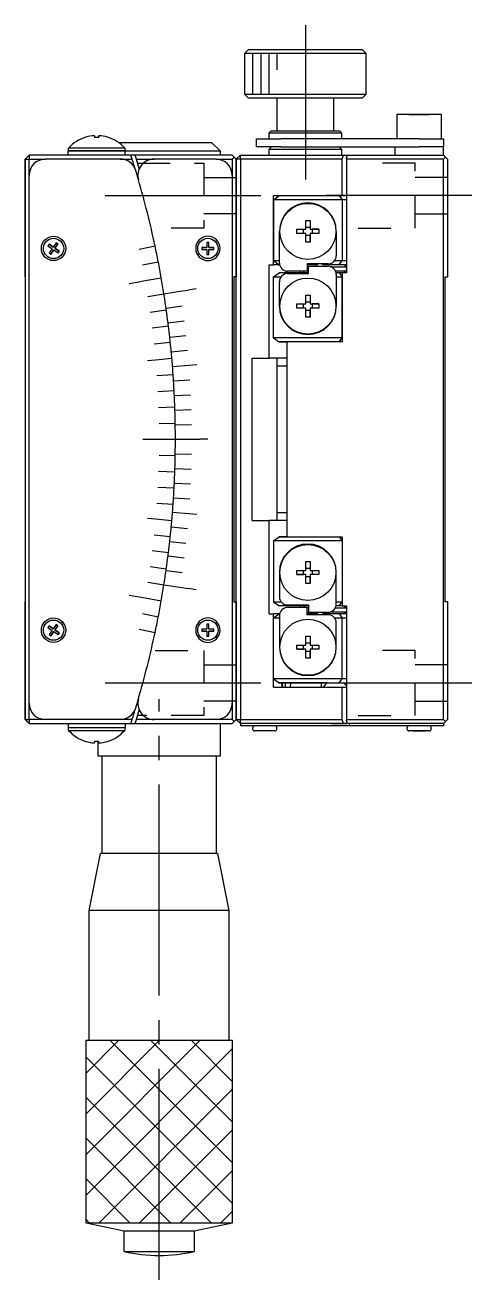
# Model space of a CAD drawing. Extents: x -80 to 133, y 99 to 279.
# Drawn here: x 105.9 to 133.4, y 201.3 to 278.5 of the extents above; entities that cross this region are included whole.
import ezdxf

# ---------------------------------------------------------------- set-up
doc = ezdxf.new("R2010")
doc.units = 0
doc.linetypes.add('CENTER', pattern=[17.5, 13, -1.5, 1.5, -1.5])
doc.linetypes.add('DASHED', pattern=[3.5, 2, -1.5])
doc.layers.get('0').update_dxf_attribs({"linetype": 'CONTINUOUS'})
doc.layers.add('CENTER', color=1, linetype='CENTER')

msp = doc.modelspace()

# ---------------------------------------------------------------- linework, layer by layer
at = {"color": 7, "linetype": 'CONTINUOUS'}
for p, q in [((119.685, 277.038), (119.435, 276.788)), ((123.185, 276.788), (119.435, 276.788)), ((119.435, 276.788), (119.435, 274.288)), ((119.685, 277.038), (123.185, 277.038)), ((123.185, 277.038), (126.685, 277.038)), ((126.935, 276.788), (123.185, 276.788)), ((126.935, 276.788), (126.685, 277.038)), ((126.935, 274.288), (126.935, 276.788)), ((119.435, 274.288), (123.185, 274.288)), ((119.435, 274.288), (119.685, 274.038)), ((123.185, 274.288), (126.935, 274.288)), ((126.685, 274.038), (126.935, 274.288)), ((123.185, 274.038), (119.685, 274.038)), ((121.435, 274.038), (121.435, 272.038)), ((126.685, 274.038), (123.185, 274.038)), ((124.935, 272.038), (124.935, 274.038)), ((131.56, 273.038), (128.81, 273.038)), ((131.56, 273.038), (128.81, 273.038)), ((128.81, 273.038), (128.81, 271.538)), ((129.56, 273.038), (130.185, 273.038)), ((130.185, 273.038), (129.56, 273.038)), ((130.81, 273.038), (130.185, 273.038)), ((130.185, 273.038), (130.81, 273.038)), ((131.56, 271.538), (131.56, 273.038)), ((121.085, 272.038), (120.935, 271.888)), ((121.085, 272.038), (123.185, 272.038)), ((123.185, 272.038), (125.285, 272.038)), ((125.435, 271.888), (125.285, 272.038)), ((109.665, 271.636), (109.667, 271.633)), ((110.211, 271.73), (110.211, 271.633)), ((110.211, 271.633), (110.471, 271.633)), ((110.471, 271.633), (110.471, 271.73)), ((110.471, 271.73), (110.471, 271.633)), ((111.015, 271.633), (111.016, 271.636)), ((111.015, 271.633), (111.016, 271.636)), ((117.435, 271.288), (111.707, 271.288)), ((117.435, 271.288), (117.935, 270.788)), ((120.185, 271.038), (120.185, 271.538)), ((120.185, 271.538), (121.685, 271.538)), ((123.185, 271.888), (120.935, 271.888)), ((120.935, 271.888), (120.935, 271.538)), ((130.185, 271.538), (121.685, 271.538)), ((125.435, 271.888), (123.185, 271.888)), ((125.435, 271.538), (125.435, 271.888)), ((130.185, 271.538), (131.685, 271.538)), ((131.685, 271.538), (131.685, 271.038)), ((105.935, 270.288), (106.185, 270.538)), ((112.445, 270.538), (106.185, 270.538)), ((106.185, 270.538), (106.185, 270.288)), ((108.586, 270.538), (108.586, 270.788)), ((108.586, 270.788), (108.591, 270.788)), ((108.586, 270.788), (108.591, 270.788)), ((108.591, 270.788), (108.616, 270.788)), ((108.591, 270.538), (108.591, 270.788)), ((108.591, 270.788), (108.616, 270.788)), ((108.616, 270.788), (108.616, 270.959)), ((112.066, 270.959), (108.616, 270.959)), ((108.616, 270.788), (112.063, 270.788)), ((112.066, 270.788), (108.616, 270.788)), ((112.063, 270.788), (112.091, 270.788)), ((112.066, 270.959), (112.066, 270.788)), ((112.066, 270.788), (112.091, 270.788)), ((112.066, 270.788), (117.935, 270.788)), ((112.091, 270.538), (112.091, 270.788)), ((112.708, 270.538), (112.445, 270.538)), ((118.685, 270.538), (112.708, 270.538)), ((117.935, 270.788), (117.935, 270.538)), ((118.81, 270.413), (118.685, 270.538)), ((118.685, 270.288), (118.81, 270.413)), ((118.81, 270.413), (118.935, 270.288)), ((119.185, 270.538), (118.935, 270.288)), ((119.185, 270.538), (118.935, 270.288)), ((119.185, 270.288), (119.185, 270.538)), ((119.185, 270.538), (125.525, 270.538)), ((121.685, 271.038), (120.185, 271.038)), ((121.085, 271.038), (120.935, 270.888)), ((125.435, 270.888), (120.935, 270.888)), ((120.935, 270.888), (120.935, 270.538)), ((121.685, 271.038), (130.185, 271.038)), ((125.435, 270.888), (125.285, 271.038)), ((125.435, 270.538), (125.435, 270.888)), ((125.525, 270.538), (125.787, 270.538)), ((125.787, 270.538), (131.685, 270.538)), ((128.685, 271.038), (128.685, 270.538)), ((131.685, 271.038), (130.185, 271.038)), ((131.685, 270.538), (131.685, 271.038)), ((131.685, 270.538), (131.81, 270.413)), ((131.81, 270.413), (131.685, 270.288)), ((131.935, 270.288), (131.81, 270.413)), ((105.935, 263.038), (105.935, 270.288)), ((105.935, 270.288), (105.935, 243.038)), ((105.935, 270.288), (106.185, 270.288)), ((106.185, 270.288), (107.185, 270.288)), ((106.185, 269.288), (106.185, 270.288)), ((111.787, 270.288), (107.185, 270.288)), ((111.787, 270.288), (112.525, 270.288)), ((112.787, 270.288), (113.873, 270.288)), ((117.685, 270.288), (113.873, 270.288)), ((117.685, 270.288), (118.685, 270.288)), ((118.685, 270.288), (118.685, 269.288)), ((118.935, 270.288), (118.935, 263.038)), ((118.935, 243.038), (118.935, 270.288)), ((119.185, 270.288), (118.935, 270.288)), ((118.935, 263.038), (118.935, 270.288)), ((119.185, 270.288), (119.185, 235.788)), ((125.445, 270.288), (119.185, 270.288)), ((125.445, 268.038), (125.445, 270.288)), ((125.708, 270.288), (125.708, 263.288)), ((131.685, 270.288), (125.708, 270.288)), ((131.685, 253.038), (131.685, 270.288)), ((131.935, 270.288), (131.935, 263.038)), ((106.185, 236.788), (106.185, 269.288)), ((118.685, 269.288), (118.685, 236.788)), ((121.228, 267.788), (121.578, 268.038)), ((121.228, 268.038), (125.445, 268.038)), ((121.228, 267.788), (121.228, 268.038)), ((121.228, 267.788), (121.228, 264.038)), ((125.445, 267.788), (121.228, 267.788)), ((121.228, 264.038), (121.228, 267.788)), ((125.262, 268.038), (125.445, 267.788)), ((125.445, 268.038), (125.708, 268.038)), ((125.445, 267.788), (125.445, 264.038)), ((125.708, 267.788), (125.445, 267.788)), ((121.591, 263.888), (121.591, 265.838)), ((122.667, 265.968), (123.211, 265.968)), ((122.667, 265.708), (122.667, 265.968)), ((122.667, 265.968), (123.079, 265.968)), ((123.079, 265.968), (123.211, 265.968)), ((123.079, 265.708), (123.079, 265.968)), ((123.211, 266.512), (123.471, 266.512)), ((123.211, 265.968), (123.211, 266.512)), ((123.211, 266.099), (123.471, 266.099)), ((123.471, 266.512), (123.471, 265.968)), ((123.471, 266.512), (123.471, 266.099)), ((123.471, 266.099), (123.471, 265.968)), ((123.471, 265.968), (124.015, 265.968)), ((123.471, 265.968), (123.602, 265.968)), ((124.015, 265.968), (123.602, 265.968)), ((123.602, 265.968), (123.602, 265.708)), ((124.015, 265.968), (124.015, 265.708)), ((125.091, 265.838), (125.091, 264.338)), ((107.409, 265.049), (107.339, 264.945)), ((107.668, 264.875), (107.409, 265.049)), ((107.409, 265.049), (107.668, 264.875)), ((107.843, 265.134), (107.668, 264.875)), ((107.772, 264.805), (107.947, 265.064)), ((107.947, 265.064), (107.772, 264.805)), ((107.947, 265.064), (107.843, 265.134)), ((107.843, 265.134), (107.947, 265.064)), ((117.123, 265.163), (117.123, 264.85)), ((117.248, 265.163), (117.123, 265.163)), ((117.248, 264.85), (117.248, 265.163)), ((123.211, 265.708), (122.667, 265.708)), ((123.211, 265.164), (123.211, 265.708)), ((123.471, 265.576), (123.211, 265.576)), ((123.471, 265.164), (123.211, 265.164)), ((123.471, 265.708), (123.471, 265.164)), ((124.015, 265.708), (123.471, 265.708)), ((123.471, 265.708), (123.471, 265.576)), ((123.471, 265.164), (123.471, 265.576)), ((107.339, 264.945), (107.599, 264.771)), ((107.599, 264.771), (107.424, 264.512)), ((107.424, 264.512), (107.528, 264.442)), ((107.528, 264.442), (107.702, 264.701)), ((107.702, 264.701), (107.528, 264.442)), ((107.702, 264.701), (107.962, 264.526)), ((108.031, 264.63), (107.772, 264.805)), ((107.772, 264.805), (108.031, 264.63)), ((107.962, 264.526), (108.031, 264.63)), ((108.031, 264.63), (107.962, 264.526)), ((116.81, 264.85), (116.81, 264.725)), ((117.123, 264.85), (116.81, 264.85)), ((116.81, 264.725), (117.123, 264.725)), ((117.123, 264.725), (116.81, 264.725)), ((117.123, 264.725), (117.123, 264.413)), ((117.123, 264.413), (117.248, 264.413)), ((117.248, 264.413), (117.123, 264.413)), ((117.56, 264.85), (117.248, 264.85)), ((117.248, 264.413), (117.248, 264.725)), ((117.248, 264.725), (117.56, 264.725)), ((117.56, 264.725), (117.248, 264.725)), ((117.56, 264.725), (117.56, 264.85)), ((120.963, 263.788), (121.228, 263.788)), ((120.963, 258.038), (120.963, 263.788)), ((121.228, 264.038), (121.578, 263.788)), ((121.228, 263.788), (121.228, 264.038)), ((121.228, 264.038), (121.591, 264.038)), ((121.589, 263.788), (121.228, 263.788)), ((121.601, 263.788), (121.578, 263.788)), ((124.591, 263.838), (123.291, 263.838)), ((123.291, 263.838), (123.291, 263.388)), ((124.591, 263.838), (123.291, 263.838)), ((123.922, 263.788), (123.291, 263.788)), ((123.291, 263.663), (123.386, 263.663)), ((123.386, 263.238), (123.386, 263.688)), ((123.386, 263.688), (124.586, 263.688)), ((123.971, 263.838), (123.825, 263.688)), ((124.276, 263.788), (124.207, 263.838)), ((125.262, 263.788), (124.276, 263.788)), ((124.742, 263.663), (125.708, 263.663)), ((124.991, 264.038), (125.445, 264.038)), ((125.262, 263.788), (125.445, 264.038)), ((125.708, 263.788), (125.262, 263.788)), ((125.445, 264.038), (125.708, 264.038)), ((125.689, 263.663), (125.605, 263.788)), ((118.785, 263.038), (118.785, 243.038)), ((118.935, 263.038), (118.785, 263.038)), ((121.228, 263.038), (121.578, 263.288)), ((121.228, 259.288), (121.228, 263.038)), ((121.228, 263.038), (121.686, 263.038)), ((122.569, 263.288), (121.578, 263.288)), ((121.586, 261.238), (121.586, 262.738)), ((122.086, 263.238), (123.386, 263.238)), ((123.291, 263.388), (122.091, 263.388)), ((123.291, 263.388), (122.091, 263.388)), ((123.386, 263.288), (122.569, 263.288)), ((122.605, 263.238), (122.569, 263.288)), ((122.87, 263.288), (122.881, 263.388)), ((123.08, 263.388), (123.09, 263.288)), ((123.291, 263.413), (123.386, 263.413)), ((123.386, 263.413), (123.291, 263.413)), ((125.033, 263.413), (125.708, 263.413)), ((125.033, 263.413), (125.632, 263.413)), ((125.262, 263.288), (125.076, 263.288)), ((125.086, 263.188), (125.086, 261.238)), ((125.086, 263.038), (125.445, 263.038)), ((125.262, 263.288), (125.445, 263.038)), ((125.445, 263.288), (125.262, 263.288)), ((125.445, 263.288), (125.445, 263.038)), ((125.708, 263.288), (125.445, 263.288)), ((125.445, 259.288), (125.445, 263.038)), ((125.445, 263.038), (125.445, 259.288)), ((125.529, 263.288), (125.651, 263.413)), ((125.632, 263.413), (125.708, 263.413)), ((125.708, 263.413), (125.651, 263.413)), ((125.651, 263.413), (125.708, 263.413)), ((131.785, 263.038), (131.935, 263.038)), ((131.785, 243.038), (131.785, 263.038)), ((123.211, 261.912), (123.471, 261.912)), ((123.211, 261.368), (123.211, 261.912)), ((123.471, 261.912), (123.471, 261.368)), ((123.471, 261.912), (123.471, 261.499)), ((122.667, 261.368), (123.211, 261.368)), ((122.667, 261.108), (122.667, 261.368)), ((122.667, 261.368), (123.079, 261.368)), ((123.211, 261.108), (122.667, 261.108)), ((123.079, 261.368), (123.211, 261.368)), ((123.079, 261.108), (123.079, 261.368)), ((123.211, 261.499), (123.471, 261.499)), ((123.211, 260.564), (123.211, 261.108)), ((123.471, 261.499), (123.471, 261.368)), ((123.471, 261.368), (124.015, 261.368)), ((123.471, 261.368), (123.602, 261.368)), ((123.471, 261.108), (123.471, 260.564)), ((124.015, 261.108), (123.471, 261.108)), ((123.471, 261.108), (123.471, 260.976)), ((124.015, 261.368), (123.602, 261.368)), ((123.602, 261.368), (123.602, 261.108)), ((124.015, 261.368), (124.015, 261.108)), ((123.471, 260.976), (123.211, 260.976)), ((123.471, 260.564), (123.211, 260.564)), ((123.471, 260.564), (123.471, 260.976)), ((125.445, 259.288), (121.228, 259.288)), ((121.228, 259.288), (121.578, 259.038)), ((121.578, 259.038), (122.035, 259.038)), ((122.035, 259.038), (121.578, 259.038)), ((122.035, 259.038), (122.035, 247.038)), ((122.035, 259.038), (122.035, 247.038)), ((125.445, 259.038), (122.035, 259.038)), ((125.262, 259.038), (125.445, 259.288)), ((125.445, 259.288), (125.445, 259.038)), ((119.902, 258.038), (120.963, 258.038)), ((119.902, 248.038), (119.902, 258.038)), ((122.035, 258.038), (120.963, 258.038)), ((121.435, 258.038), (121.435, 248.038)), ((122.035, 257.538), (121.435, 257.538)), ((131.685, 235.788), (131.685, 253.038)), ((119.902, 248.038), (120.963, 248.038)), ((120.963, 242.288), (120.963, 248.038)), ((122.035, 248.038), (120.963, 248.038)), ((121.435, 248.538), (122.035, 248.538)), ((121.228, 246.788), (121.578, 247.038)), ((125.445, 246.788), (121.228, 246.788)), ((121.228, 246.788), (121.228, 243.038)), ((121.578, 247.038), (122.035, 247.038)), ((122.035, 247.038), (121.578, 247.038)), ((122.035, 247.038), (125.445, 247.038)), ((125.262, 247.038), (125.445, 246.788)), ((125.445, 247.038), (125.445, 246.788)), ((125.445, 246.788), (125.445, 243.038)), ((125.445, 246.788), (125.445, 243.038)), ((122.667, 244.968), (123.211, 244.968)), ((122.667, 244.708), (122.667, 244.968)), ((123.079, 244.708), (123.079, 244.968)), ((123.211, 245.512), (123.471, 245.512)), ((123.211, 244.968), (123.211, 245.512)), ((123.211, 245.099), (123.471, 245.099)), ((123.471, 245.512), (123.471, 244.968)), ((123.471, 245.512), (123.471, 245.099)), ((123.471, 245.099), (123.471, 244.968)), ((123.471, 244.968), (124.015, 244.968)), ((123.602, 244.968), (123.602, 244.708)), ((124.015, 244.968), (124.015, 244.708)), ((121.586, 244.838), (121.586, 243.338)), ((123.211, 244.708), (122.667, 244.708)), ((122.667, 244.708), (123.079, 244.708)), ((123.211, 244.708), (123.079, 244.708)), ((123.211, 244.164), (123.211, 244.708)), ((123.471, 244.576), (123.211, 244.576)), ((123.471, 244.164), (123.211, 244.164)), ((123.471, 244.708), (123.471, 244.164)), ((124.015, 244.708), (123.471, 244.708)), ((123.602, 244.708), (123.471, 244.708)), ((123.471, 244.708), (123.471, 244.576)), ((123.471, 244.164), (123.471, 244.576)), ((124.015, 244.708), (123.602, 244.708)), ((125.086, 242.888), (125.086, 244.838)), ((105.935, 235.788), (105.935, 243.038)), ((105.935, 243.038), (105.935, 235.788)), ((118.785, 243.038), (118.935, 243.038)), ((118.935, 243.038), (118.935, 235.788)), ((118.935, 235.788), (118.935, 243.038)), ((118.935, 235.788), (118.935, 243.038)), ((121.228, 243.038), (121.578, 242.788)), ((121.228, 243.038), (121.686, 243.038)), ((122.569, 242.788), (121.578, 242.788)), ((122.086, 242.838), (123.386, 242.838)), ((123.291, 242.688), (122.091, 242.688)), ((123.291, 242.688), (122.091, 242.688)), ((122.605, 242.838), (122.569, 242.788)), ((123.386, 242.788), (122.569, 242.788)), ((122.881, 242.688), (122.87, 242.788)), ((123.09, 242.788), (123.08, 242.688)), ((123.291, 242.238), (123.291, 242.688)), ((123.291, 242.663), (123.386, 242.663)), ((123.386, 242.663), (123.291, 242.663)), ((123.386, 242.838), (123.386, 242.388)), ((125.033, 242.663), (125.708, 242.663)), ((125.033, 242.663), (125.632, 242.663)), ((125.262, 242.788), (125.076, 242.788)), ((125.086, 243.038), (125.445, 243.038)), ((125.262, 242.788), (125.445, 243.038)), ((125.445, 242.788), (125.262, 242.788)), ((125.445, 243.038), (125.445, 242.788)), ((125.445, 242.788), (125.708, 242.788)), ((125.651, 242.663), (125.529, 242.788)), ((125.632, 242.663), (125.708, 242.663)), ((125.708, 242.663), (125.651, 242.663)), ((125.651, 242.663), (125.708, 242.663)), ((125.708, 242.788), (125.708, 235.788)), ((131.935, 243.038), (131.785, 243.038)), ((131.935, 243.038), (131.935, 235.788)), ((120.963, 242.288), (121.228, 242.288)), ((121.228, 242.038), (121.578, 242.288)), ((121.228, 242.038), (121.228, 242.288)), ((121.578, 242.288), (121.228, 242.288)), ((121.228, 238.288), (121.228, 242.038)), ((121.228, 238.288), (121.228, 242.038)), ((121.228, 242.038), (121.591, 242.038)), ((121.601, 242.288), (121.578, 242.288)), ((121.591, 242.188), (121.591, 240.238)), ((123.291, 242.413), (123.386, 242.413)), ((123.922, 242.288), (123.291, 242.288)), ((124.591, 242.238), (123.291, 242.238)), ((124.591, 242.238), (123.291, 242.238)), ((123.386, 242.388), (124.586, 242.388)), ((123.825, 242.388), (123.971, 242.238)), ((124.276, 242.288), (124.207, 242.238)), ((125.262, 242.288), (124.276, 242.288)), ((124.742, 242.413), (125.708, 242.413)), ((124.991, 242.038), (125.445, 242.038)), ((125.262, 242.288), (125.445, 242.038)), ((125.708, 242.288), (125.262, 242.288)), ((125.445, 238.288), (125.445, 242.038)), ((125.445, 242.038), (125.708, 242.038)), ((125.605, 242.288), (125.689, 242.413)), ((107.409, 241.549), (107.339, 241.445)), ((107.339, 241.445), (107.599, 241.271)), ((107.668, 241.375), (107.409, 241.549)), ((107.409, 241.549), (107.668, 241.375)), ((107.599, 241.271), (107.424, 241.012)), ((107.528, 240.942), (107.702, 241.201)), ((107.702, 241.201), (107.528, 240.942)), ((107.843, 241.634), (107.668, 241.375)), ((107.702, 241.201), (107.962, 241.026)), ((107.772, 241.305), (107.947, 241.564)), ((107.947, 241.564), (107.772, 241.305)), ((108.031, 241.13), (107.772, 241.305)), ((107.772, 241.305), (108.031, 241.13)), ((107.947, 241.564), (107.843, 241.634)), ((107.843, 241.634), (107.947, 241.564)), ((107.962, 241.026), (108.031, 241.13)), ((108.031, 241.13), (107.962, 241.026)), ((116.81, 241.35), (116.81, 241.225)), ((117.123, 241.35), (116.81, 241.35)), ((116.81, 241.225), (117.123, 241.225)), ((117.123, 241.225), (116.81, 241.225)), ((117.123, 241.663), (117.123, 241.35)), ((117.248, 241.663), (117.123, 241.663)), ((117.123, 241.225), (117.123, 240.913)), ((117.248, 241.35), (117.248, 241.663)), ((117.56, 241.35), (117.248, 241.35)), ((117.248, 240.913), (117.248, 241.225)), ((117.248, 241.225), (117.56, 241.225)), ((117.56, 241.225), (117.248, 241.225)), ((117.56, 241.225), (117.56, 241.35)), ((125.091, 240.238), (125.091, 241.738)), ((107.424, 241.012), (107.528, 240.942)), ((117.123, 240.913), (117.248, 240.913)), ((117.248, 240.913), (117.123, 240.913)), ((122.667, 240.368), (123.211, 240.368)), ((122.667, 240.108), (122.667, 240.368)), ((123.079, 240.108), (123.079, 240.368)), ((123.211, 240.912), (123.471, 240.912)), ((123.211, 240.368), (123.211, 240.912)), ((123.211, 240.499), (123.471, 240.499)), ((123.471, 240.912), (123.471, 240.368)), ((123.471, 240.912), (123.471, 240.499)), ((123.471, 240.499), (123.471, 240.368)), ((123.471, 240.368), (124.015, 240.368)), ((123.602, 240.368), (123.602, 240.108)), ((124.015, 240.368), (124.015, 240.108)), ((123.211, 240.108), (122.667, 240.108)), ((122.667, 240.108), (123.079, 240.108)), ((123.211, 240.108), (123.079, 240.108)), ((123.211, 239.564), (123.211, 240.108)), ((123.471, 239.976), (123.211, 239.976)), ((123.471, 239.564), (123.211, 239.564)), ((123.471, 240.108), (123.471, 239.564)), ((124.015, 240.108), (123.471, 240.108)), ((123.471, 240.108), (123.471, 239.976)), ((123.602, 240.108), (123.471, 240.108)), ((123.471, 239.564), (123.471, 239.976)), ((124.015, 240.108), (123.602, 240.108)), ((125.445, 238.288), (121.228, 238.288)), ((121.228, 238.288), (121.578, 238.038)), ((121.228, 237.788), (121.228, 238.288)), ((121.578, 238.038), (125.262, 238.038)), ((124.435, 238.038), (121.578, 238.038)), ((121.792, 237.788), (121.78, 238.038)), ((121.935, 238.038), (121.935, 237.788)), ((122.264, 238.038), (122.253, 237.788)), ((124.435, 238.038), (124.185, 238.038)), ((124.535, 238.038), (124.185, 238.038)), ((124.185, 237.788), (124.185, 238.038)), ((124.535, 238.038), (124.41, 237.913)), ((125.262, 238.038), (125.445, 238.288)), ((125.262, 238.038), (125.708, 238.038)), ((125.708, 238.288), (125.445, 238.288)), ((125.66, 237.913), (125.535, 238.038)), ((121.228, 237.788), (124.285, 237.788)), ((124.41, 237.913), (124.285, 237.788)), ((124.285, 237.788), (125.285, 237.788)), ((125.285, 237.788), (125.445, 237.788)), ((125.445, 235.788), (125.445, 237.788)), ((125.445, 237.788), (125.708, 237.788)), ((125.708, 237.865), (125.66, 237.913)), ((106.185, 235.788), (106.185, 236.788)), ((118.685, 236.788), (118.685, 235.788)), ((105.935, 235.788), (106.185, 235.788)), ((105.935, 235.788), (106.185, 235.538)), ((107.185, 235.788), (106.185, 235.788)), ((106.185, 235.788), (106.185, 235.538)), ((111.787, 235.788), (107.185, 235.788)), ((112.525, 235.788), (111.787, 235.788)), ((113.873, 235.788), (112.787, 235.788)), ((117.685, 235.788), (113.873, 235.788)), ((118.685, 235.788), (117.685, 235.788)), ((118.81, 235.663), (118.685, 235.788)), ((118.685, 235.538), (118.81, 235.663)), ((118.935, 235.788), (118.81, 235.663)), ((118.935, 235.788), (119.185, 235.788)), ((118.935, 235.788), (119.185, 235.538)), ((118.935, 235.788), (119.185, 235.538)), ((119.185, 235.538), (119.185, 235.788)), ((119.185, 235.788), (125.445, 235.788)), ((125.708, 235.788), (131.685, 235.788)), ((131.685, 235.788), (131.81, 235.663)), ((131.81, 235.663), (131.685, 235.538)), ((131.935, 235.788), (131.81, 235.663)), ((106.185, 235.538), (112.445, 235.538)), ((108.586, 235.538), (108.586, 235.288)), ((108.586, 235.288), (108.591, 235.288)), ((108.586, 235.288), (108.591, 235.288)), ((108.591, 235.538), (108.591, 235.288)), ((108.591, 235.288), (108.616, 235.288)), ((108.591, 235.288), (108.616, 235.288)), ((108.591, 235.288), (108.616, 235.288)), ((108.591, 235.288), (108.591, 235.288)), ((108.616, 235.288), (109.468, 235.288)), ((108.616, 235.116), (108.616, 235.288)), ((108.616, 235.288), (112.066, 235.288)), ((108.616, 235.116), (112.066, 235.116)), ((109.468, 235.288), (109.982, 235.288)), ((109.982, 235.288), (110.252, 235.288)), ((110.252, 235.288), (110.703, 235.288)), ((110.703, 235.288), (110.881, 235.288)), ((110.881, 235.288), (111.512, 235.288)), ((111.512, 235.288), (111.9, 235.288)), ((111.9, 235.288), (112.019, 235.288)), ((112.019, 235.288), (112.069, 235.288)), ((112.066, 235.288), (112.086, 235.288)), ((112.066, 235.288), (112.066, 235.116)), ((112.066, 235.288), (112.091, 235.288)), ((112.069, 235.288), (112.091, 235.288)), ((112.091, 235.538), (112.091, 235.288)), ((112.445, 235.538), (112.708, 235.538)), ((112.708, 235.538), (118.685, 235.538)), ((117.935, 235.538), (117.935, 233.538)), ((120.185, 235.538), (119.185, 235.538)), ((119.185, 235.538), (119.185, 235.388)), ((119.185, 235.538), (119.185, 235.388)), ((120.185, 235.388), (119.185, 235.388)), ((119.935, 235.263), (119.935, 235.213)), ((121.31, 235.088), (120.06, 235.088)), ((124.787, 235.538), (120.185, 235.538)), ((124.787, 235.538), (120.185, 235.538)), ((120.285, 235.388), (120.185, 235.388)), ((121.085, 235.388), (120.285, 235.388)), ((120.409, 235.088), (120.339, 235.088)), ((120.599, 235.088), (120.424, 235.088)), ((120.668, 235.088), (120.599, 235.088)), ((120.772, 235.088), (120.668, 235.088)), ((121.031, 235.088), (120.772, 235.088)), ((124.787, 235.388), (121.085, 235.388)), ((121.435, 235.213), (121.435, 235.263)), ((125.525, 235.538), (124.787, 235.538)), ((124.787, 235.538), (125.525, 235.538)), ((125.744, 235.388), (124.787, 235.388)), ((125.525, 235.538), (125.744, 235.538)), ((125.744, 235.538), (125.525, 235.538)), ((125.873, 235.388), (125.744, 235.388)), ((126.873, 235.538), (125.787, 235.538)), ((125.873, 235.538), (125.873, 235.388)), ((126.873, 235.388), (125.873, 235.388)), ((130.685, 235.538), (126.873, 235.538)), ((130.685, 235.538), (126.873, 235.538)), ((129.785, 235.388), (126.873, 235.388)), ((129.435, 235.263), (129.435, 235.213)), ((130.81, 235.088), (129.56, 235.088)), ((130.123, 235.088), (129.56, 235.088)), ((130.585, 235.388), (129.785, 235.388)), ((129.81, 235.088), (130.123, 235.088)), ((130.123, 235.088), (129.81, 235.088)), ((130.248, 235.088), (130.123, 235.088)), ((130.123, 235.088), (130.248, 235.088)), ((130.248, 235.088), (130.123, 235.088)), ((130.81, 235.088), (130.248, 235.088)), ((130.56, 235.088), (130.248, 235.088)), ((130.248, 235.088), (130.56, 235.088)), ((130.685, 235.388), (130.585, 235.388)), ((131.685, 235.538), (130.685, 235.538)), ((131.685, 235.388), (130.685, 235.388)), ((130.935, 235.213), (130.935, 235.263)), ((131.685, 235.538), (131.685, 235.388)), ((109.667, 234.443), (109.665, 234.439)), ((110.471, 234.443), (110.211, 234.443)), ((110.211, 234.443), (110.211, 234.345)), ((110.435, 233.538), (110.435, 234.441)), ((110.471, 234.345), (110.471, 234.443)), ((110.471, 234.345), (110.471, 234.443)), ((111.016, 234.439), (111.015, 234.443)), ((111.016, 234.439), (111.015, 234.443)), ((117.935, 233.538), (110.435, 233.538)), ((110.685, 227.538), (110.685, 233.538)), ((117.685, 233.538), (117.685, 227.538)), ((109.885, 224.038), (110.585, 227.538)), ((114.185, 227.538), (110.585, 227.538)), ((117.785, 227.538), (114.185, 227.538)), ((117.785, 227.538), (118.485, 224.038)), ((114.185, 224.038), (109.885, 224.038)), ((109.885, 216.038), (109.885, 224.038)), ((118.485, 224.038), (114.185, 224.038)), ((118.485, 224.038), (118.485, 216.038)), ((109.685, 204.788), (109.685, 216.038)), ((109.685, 216.038), (118.685, 216.038)), ((118.685, 216.038), (118.685, 204.788)), ((112.035, 204.288), (109.685, 204.788)), ((118.685, 204.788), (109.685, 204.788)), ((118.685, 204.788), (116.335, 204.288)), ((112.035, 203.038), (112.035, 204.288)), ((116.335, 204.288), (112.035, 204.288)), ((116.335, 204.288), (116.335, 203.038)), ((112.035, 203.038), (114.185, 203.038)), ((114.185, 203.038), (116.335, 203.038))]:
    msp.add_line(p, q, dxfattribs=at)
at = {"color": 3, "linetype": 'CONTINUOUS'}
for p, q in [((119.935, 276.788), (119.935, 274.288)), ((120.435, 276.788), (120.435, 274.288)), ((120.935, 276.788), (120.935, 274.288)), ((121.435, 276.788), (121.435, 275.788)), ((112.956, 264.733), (113.934, 264.941)), ((113.152, 263.771), (114.133, 263.962)), ((112.346, 262.632), (112.838, 262.719)), ((112.838, 262.719), (113.331, 262.805)), ((113.331, 262.805), (114.316, 262.979)), ((113.493, 261.837), (114.481, 261.994)), ((114.481, 261.994), (115.468, 262.15)), ((115.468, 262.15), (115.962, 262.228)), ((116.456, 262.306), (115.962, 262.228)), ((114.614, 261.104), (115.604, 261.245)), ((113.638, 260.866), (114.628, 261.005)), ((114.734, 260.213), (115.726, 260.338)), ((113.766, 259.893), (114.759, 260.015)), ((113.877, 258.917), (114.872, 259.022)), ((114.84, 259.32), (115.834, 259.43)), ((113.971, 257.94), (114.967, 258.027)), ((114.931, 258.425), (115.927, 258.52)), ((113.473, 257.897), (113.971, 257.94)), ((115.009, 257.53), (116.006, 257.608)), ((116.006, 257.608), (116.504, 257.647)), ((114.048, 256.962), (115.046, 257.031)), ((115.072, 256.633), (116.07, 256.695)), ((114.108, 255.982), (115.107, 256.034)), ((115.122, 255.735), (116.121, 255.782)), ((114.151, 255.001), (115.15, 255.036)), ((115.157, 254.836), (116.157, 254.867)), ((114.177, 254.019), (115.177, 254.037)), ((115.178, 253.937), (116.178, 253.953)), ((113.185, 253.038), (113.685, 253.038)), ((113.685, 253.038), (114.185, 253.038)), ((114.185, 253.038), (115.185, 253.038)), ((115.185, 253.038), (116.185, 253.038)), ((116.185, 253.038), (116.685, 253.038)), ((117.185, 253.038), (116.685, 253.038)), ((114.177, 252.056), (115.177, 252.039)), ((115.178, 252.139), (116.178, 252.123)), ((114.151, 251.075), (115.15, 251.04)), ((115.157, 251.239), (116.157, 251.208)), ((115.122, 250.341), (116.121, 250.294)), ((114.108, 250.094), (115.107, 250.042)), ((114.048, 249.114), (115.046, 249.044)), ((115.072, 249.443), (116.07, 249.38)), ((113.473, 248.179), (113.971, 248.135)), ((113.971, 248.135), (114.967, 248.048)), ((115.009, 248.546), (116.006, 248.468)), ((116.006, 248.468), (116.504, 248.428)), ((114.931, 247.65), (115.927, 247.556)), ((113.877, 247.158), (114.872, 247.053)), ((114.84, 246.755), (115.834, 246.646)), ((113.766, 246.183), (114.759, 246.061)), ((114.734, 245.862), (115.726, 245.737)), ((113.638, 245.209), (114.628, 245.07)), ((114.614, 244.971), (115.604, 244.83)), ((113.493, 244.238), (114.481, 244.082)), ((112.346, 243.444), (112.838, 243.357)), ((112.838, 243.357), (113.331, 243.27)), ((114.481, 244.082), (115.468, 243.925)), ((115.468, 243.925), (115.962, 243.847)), ((116.456, 243.769), (115.962, 243.847)), ((113.331, 243.27), (114.316, 243.096)), ((113.152, 242.305), (114.133, 242.114)), ((112.956, 241.343), (113.934, 241.135)), ((111.714, 216.038), (109.685, 214.009)), ((114.214, 216.038), (109.685, 211.509)), ((116.714, 216.038), (109.685, 209.009)), ((111.157, 216.038), (118.685, 208.509)), ((113.657, 216.038), (118.685, 211.009)), ((116.157, 216.038), (118.685, 213.509)), ((118.657, 216.038), (118.685, 216.009)), ((118.685, 215.509), (109.685, 206.509)), ((109.685, 215.009), (118.685, 206.009)), ((109.685, 212.509), (117.407, 204.788)), ((118.685, 213.009), (110.464, 204.788)), ((118.685, 210.509), (112.964, 204.788)), ((109.685, 210.009), (114.907, 204.788)), ((118.685, 208.009), (115.464, 204.788)), ((109.685, 207.509), (112.407, 204.788)), ((118.685, 205.509), (117.964, 204.788)), ((109.685, 205.009), (109.907, 204.788))]:
    msp.add_line(p, q, dxfattribs=at)
at = {"color": 3, "linetype": 'DASHED'}
for p, q in [((112.865, 270.038), (116.935, 270.038)), ((116.935, 270.038), (116.935, 266.038)), ((129.935, 270.038), (126.444, 270.038)), ((129.935, 266.038), (129.935, 270.038)), ((116.935, 269.163), (118.935, 269.163)), ((131.935, 269.163), (129.935, 269.163)), ((118.935, 266.913), (116.935, 266.913)), ((129.935, 266.913), (131.935, 266.913)), ((116.935, 266.038), (113.946, 266.038)), ((126.444, 266.038), (129.935, 266.038)), ((113.947, 240.038), (116.935, 240.038)), ((116.935, 240.038), (116.935, 236.038)), ((129.935, 240.038), (126.444, 240.038)), ((129.935, 236.038), (129.935, 240.038)), ((116.935, 239.163), (118.935, 239.163)), ((131.935, 239.163), (129.935, 239.163)), ((118.935, 236.913), (116.935, 236.913)), ((129.935, 236.913), (131.935, 236.913)), ((116.935, 236.038), (112.865, 236.038)), ((126.444, 236.038), (129.935, 236.038))]:
    msp.add_line(p, q, dxfattribs=at)
at = {"color": 4, "linetype": 'CONTINUOUS'}
for p, q in [((121.725, 238.038), (121.735, 237.788)), ((124.185, 237.788), (124.185, 238.038))]:
    msp.add_line(p, q, dxfattribs=at)
at = {"color": 7, "linetype": 'CONTINUOUS'}
for centre, radius in [((123.341, 265.838), 1.725), ((107.685, 264.788), 0.75), ((123.341, 261.238), 1.725), ((123.341, 244.838), 1.725), ((107.685, 241.288), 0.75), ((123.341, 240.238), 1.725)]:
    msp.add_circle(centre, radius, dxfattribs=at)
at = {"color": 3, "linetype": 'CONTINUOUS'}
for centre in [(107.685, 264.788), (117.185, 264.788), (107.685, 241.288), (117.185, 241.288)]:
    msp.add_circle(centre, 0.625, dxfattribs=at)
at = {"color": 7, "linetype": 'CONTINUOUS'}
for centre, radius, start, end in [((110.341, 269.438), 2.3, 107.07998, 138.59038), ((110.341, 269.438), 2.296, 93.24538, 107.06558), ((110.341, 269.438), 2.296, 72.93442, 86.75462), ((110.341, 269.438), 2.3, 41.40962, 72.92002), ((57.935, 253.038), 57.25, 17.5363, 17.79889), ((57.935, 253.038), 57.5, 17.4576, 17.71893), ((70.935, 287.788), 57.25, 342.20111, 342.4637), ((70.935, 287.788), 57.5, 342.28107, 342.5424), ((107.185, 269.288), 1, 90, 180), ((111.787, 269.288), 1, 16.79145, 90), ((57.935, 253.038), 57.25, 16.79145, 17.5363), ((57.935, 253.038), 57.5, 16.85357, 17.4576), ((113.873, 269.288), 1, 90, 196.19874), ((117.685, 269.288), 1, 0, 90), ((57.935, 253.038), 57.25, 16.19874, 16.79145), ((57.935, 253.038), 57.25, 12, 16.19874), ((57.935, 253.038), 57.25, 12, 16.19874), ((123.341, 265.838), 1.75, 0, 180), ((117.185, 264.788), 0.75, 270, 180), ((57.935, 253.038), 57.25, 11, 12), ((57.935, 253.038), 57.25, 11, 12), ((117.185, 264.788), 0.75, 180, 270), ((124.591, 264.338), 0.5, 270, 0), ((57.935, 253.038), 57.25, 10, 11), ((57.935, 253.038), 57.25, 10, 11), ((122.091, 263.888), 0.5, 180, 270), ((124.586, 263.188), 0.5, 0, 90), ((57.935, 253.038), 57.25, 9, 10), ((57.935, 253.038), 57.25, 9, 10), ((122.086, 262.738), 0.5, 90, 180), ((57.935, 253.038), 57.25, 8.1, 9), ((57.935, 253.038), 57.25, 8.1, 9), ((123.336, 261.238), 1.75, 180, 0), ((57.935, 253.038), 57.25, 8, 8.1), ((57.935, 253.038), 57.25, 8, 8.1), ((57.935, 253.038), 57.25, 7.2, 8), ((57.935, 253.038), 57.25, 7.2, 8), ((57.935, 253.038), 57.25, 7, 7.2), ((57.935, 253.038), 57.25, 7, 7.2), ((57.935, 253.038), 57.25, 6.3, 7), ((57.935, 253.038), 57.25, 6.3, 7), ((57.935, 253.038), 57.25, 6, 6.3), ((57.935, 253.038), 57.25, 6, 6.3), ((57.935, 253.038), 57.25, 5.4, 6), ((57.935, 253.038), 57.25, 5.4, 6), ((57.935, 253.038), 57.25, 5, 5.4), ((57.935, 253.038), 57.25, 5, 5.4), ((57.935, 253.038), 57.25, 4.5, 5), ((57.935, 253.038), 57.25, 4.5, 5), ((57.935, 253.038), 57.25, 4, 4.5), ((57.935, 253.038), 57.25, 4, 4.5), ((57.935, 253.038), 57.25, 3.6, 4), ((57.935, 253.038), 57.25, 3.6, 4), ((57.935, 253.038), 57.25, 3, 3.6), ((57.935, 253.038), 57.25, 3, 3.6), ((57.935, 253.038), 57.25, 2.7, 3), ((57.935, 253.038), 57.25, 2.7, 3), ((57.935, 253.038), 57.25, 2, 2.7), ((57.935, 253.038), 57.25, 2, 2.7), ((57.935, 253.038), 57.25, 1.8, 2), ((57.935, 253.038), 57.25, 1.8, 2), ((57.935, 253.038), 57.25, 1, 1.8), ((57.935, 253.038), 57.25, 1, 1.8), ((57.935, 253.038), 57.25, 0.9, 1), ((57.935, 253.038), 57.25, 0.9, 1), ((57.935, 253.038), 57.25, 0, 0.9), ((57.935, 253.038), 57.25, 0, 0.9), ((57.935, 253.038), 57.25, 359.1, 0), ((57.935, 253.038), 57.25, 359.1, 0), ((57.935, 253.038), 57.25, 358.2, 359), ((57.935, 253.038), 57.25, 358.2, 359), ((57.935, 253.038), 57.25, 359, 359.1), ((57.935, 253.038), 57.25, 359, 359.1), ((57.935, 253.038), 57.25, 358, 358.2), ((57.935, 253.038), 57.25, 358, 358.2), ((57.935, 253.038), 57.25, 357, 357.3), ((57.935, 253.038), 57.25, 357, 357.3), ((57.935, 253.038), 57.25, 357.3, 358), ((57.935, 253.038), 57.25, 357.3, 358), ((57.935, 253.038), 57.25, 356.4, 357), ((57.935, 253.038), 57.25, 356.4, 357), ((57.935, 253.038), 57.25, 355.5, 356), ((57.935, 253.038), 57.25, 355.5, 356), ((57.935, 253.038), 57.25, 356, 356.4), ((57.935, 253.038), 57.25, 356, 356.4), ((57.935, 253.038), 57.25, 354.6, 355), ((57.935, 253.038), 57.25, 354.6, 355), ((57.935, 253.038), 57.25, 355, 355.5), ((57.935, 253.038), 57.25, 355, 355.5), ((57.935, 253.038), 57.25, 354, 354.6), ((57.935, 253.038), 57.25, 354, 354.6), ((57.935, 253.038), 57.25, 353, 353.7), ((57.935, 253.038), 57.25, 353, 353.7), ((57.935, 253.038), 57.25, 353.7, 354), ((57.935, 253.038), 57.25, 353.7, 354), ((123.336, 244.838), 1.75, 0, 180), ((57.935, 253.038), 57.25, 352, 352.8), ((57.935, 253.038), 57.25, 352, 352.8), ((57.935, 253.038), 57.25, 352.8, 353), ((57.935, 253.038), 57.25, 352.8, 353), ((57.935, 253.038), 57.25, 351, 351.9), ((57.935, 253.038), 57.25, 351, 351.9), ((57.935, 253.038), 57.25, 351.9, 352), ((57.935, 253.038), 57.25, 351.9, 352), ((57.935, 253.038), 57.25, 350, 351), ((57.935, 253.038), 57.25, 350, 351), ((122.086, 243.338), 0.5, 180, 270), ((57.935, 253.038), 57.25, 349, 350), ((57.935, 253.038), 57.25, 349, 350), ((122.091, 242.188), 0.5, 90, 180), ((124.586, 242.888), 0.5, 270, 0), ((57.935, 253.038), 57.25, 348, 349), ((57.935, 253.038), 57.25, 348, 349), ((117.185, 241.288), 0.75, 270, 180), ((124.591, 241.738), 0.5, 0, 90), ((57.935, 253.038), 57.25, 343.80126, 348), ((57.935, 253.038), 57.25, 343.80126, 348), ((117.185, 241.288), 0.75, 180, 270), ((123.341, 240.238), 1.75, 180, 0), ((107.185, 236.788), 1, 180, 270), ((111.787, 236.788), 1, 270, 343.20855), ((57.935, 253.038), 57.25, 342.4637, 343.20855), ((57.935, 253.038), 57.25, 343.20855, 343.80126), ((113.873, 236.788), 1, 163.80126, 270), ((117.685, 236.788), 1, 270, 0), ((57.935, 253.038), 57.25, 342.20111, 342.4637), ((57.935, 253.038), 57.5, 342.28107, 342.5424), ((57.935, 253.038), 57.5, 342.5424, 343.14643), ((70.935, 218.288), 57.25, 17.5363, 17.79889), ((70.935, 218.288), 57.5, 17.4576, 17.71893), ((110.341, 236.638), 2.3, 221.40962, 252.92002), ((110.341, 236.638), 2.3, 287.07998, 318.59038), ((120.06, 235.263), 0.125, 90, 180), ((120.06, 235.213), 0.125, 180, 270), ((121.31, 235.263), 0.125, 0, 90), ((121.31, 235.213), 0.125, 270, 0), ((129.56, 235.263), 0.125, 90, 180), ((129.56, 235.213), 0.125, 180, 270), ((130.81, 235.263), 0.125, 0, 90), ((130.81, 235.213), 0.125, 270, 0), ((110.341, 236.638), 2.296, 252.93442, 266.75462), ((110.341, 236.638), 2.296, 273.24538, 287.06558), ((114.185, 212.158), 9.37, 256.73497, 270), ((114.185, 212.158), 9.37, 270, 283.26503)]:
    msp.add_arc(centre, radius, start, end, dxfattribs=at)
at = {"layer": 'CENTER', "color": 1, "linetype": 'CENTER'}
for p, q in [((123.185, 278.538), (123.185, 269.038)), ((110.865, 268.038), (120.435, 268.038)), ((133.435, 268.038), (124.444, 268.038)), ((110.865, 238.038), (120.435, 238.038)), ((124.444, 238.038), (133.435, 238.038)), ((114.185, 201.288), (114.185, 237.038))]:
    msp.add_line(p, q, dxfattribs=at)

doc.saveas('drawing.dxf')
